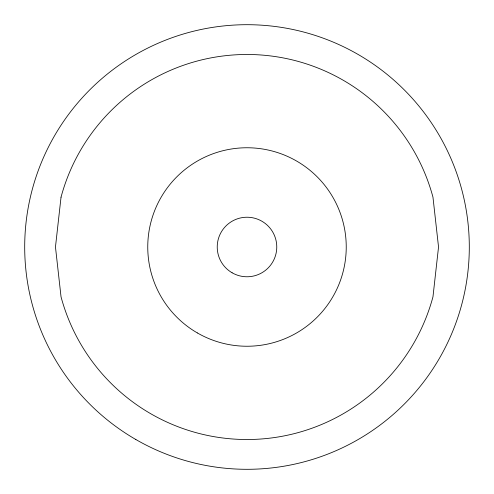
<?xml version="1.0" encoding="UTF-8"?>
<svg xmlns="http://www.w3.org/2000/svg" width="494" height="494" viewBox="0 0 494 494"><rect width="100%" height="100%" fill="white"/><g stroke="black" fill="none" stroke-linecap="round" stroke-linejoin="round"><path stroke-width="0.74" d="M61.034 197.168L55.464 247L61.034 296.832A192.53 192.53 0 0 0 432.966 296.832L438.536 247L432.966 197.168A192.53 192.53 0 0 0 61.034 197.168M135.85 439.518A222.3 222.3 0 0 0 469.3 247A222.3 222.3 0 0 0 135.85 54.482A222.3 222.3 0 0 0 135.85 439.518M232.112 272.781A29.77 29.77 0 0 0 276.77 247A29.77 29.77 0 0 0 232.112 221.219A29.77 29.77 0 0 0 232.112 272.781M197.378 332.944A99.238 99.238 0 0 0 346.238 247A99.238 99.238 0 0 0 197.378 161.056A99.238 99.238 0 0 0 197.378 332.944"/></g></svg>
